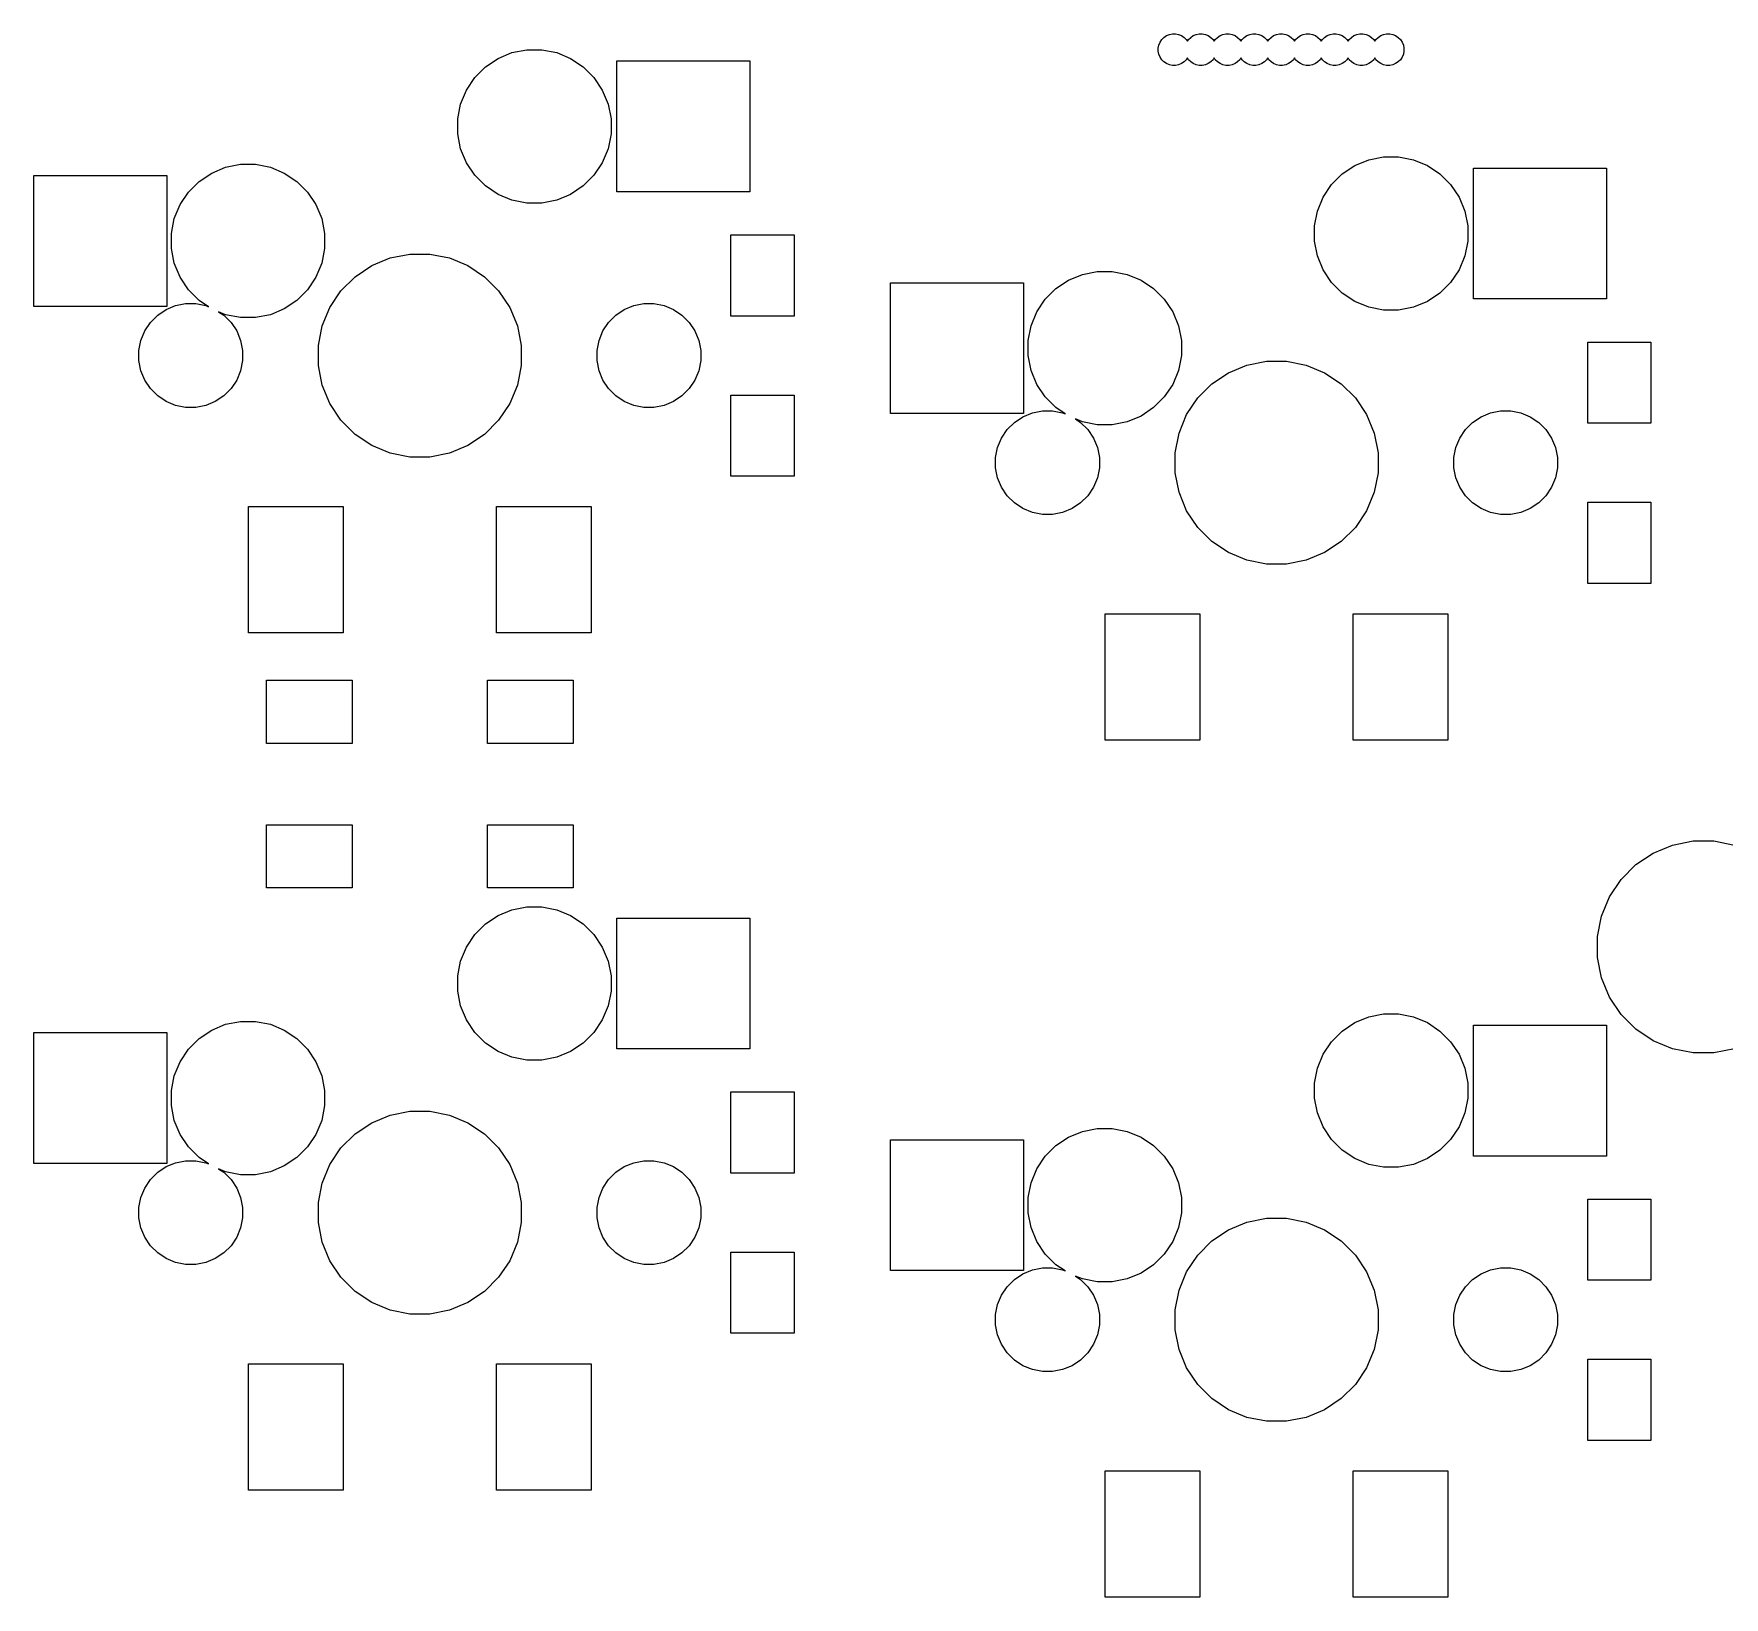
# Model space of a CAD drawing. Extents: x 0.5 to 11.2, y -4 to -0.8.
# Drawn here: x 2.699 to 4.175, y -2.212 to -0.847 of the extents above; entities that cross this region are included whole.
import ezdxf

# ---------------------------------------------------------------- set-up
doc = ezdxf.new("R2010")
doc.units = 0
doc.header["$MEASUREMENT"] = 0
doc.layers.add('BLACK', color=7, linetype='CONTINUOUS')

msp = doc.modelspace()

# ---------------------------------------------------------------- linework, layer by layer
at = {"layer": 'BLACK', "linetype": 'CONTINUOUS'}
for p, q in [((3.68094, -0.857122), (3.68198, -0.854615)), ((3.68198, -0.854615), (3.68349, -0.852358)), ((3.68349, -0.852358), (3.68541, -0.850438)), ((3.68541, -0.850438), (3.68767, -0.84893)), ((3.68767, -0.84893), (3.69017, -0.847892)), ((3.69017, -0.847892), (3.69284, -0.847362)), ((3.69284, -0.847362), (3.69555, -0.847362)), ((3.69555, -0.847362), (3.69821, -0.847892)), ((3.69821, -0.847892), (3.70072, -0.84893)), ((3.70072, -0.84893), (3.70298, -0.850438)), ((3.70298, -0.850438), (3.7049, -0.852358)), ((3.7049, -0.852358), (3.70588, -0.853832)), ((3.70588, -0.853832), (3.70687, -0.852358)), ((3.70687, -0.852358), (3.70878, -0.850438)), ((3.70878, -0.850438), (3.71104, -0.84893)), ((3.71104, -0.84893), (3.71355, -0.847892)), ((3.71355, -0.847892), (3.71621, -0.847362)), ((3.71621, -0.847362), (3.71893, -0.847362)), ((3.71893, -0.847362), (3.72159, -0.847892)), ((3.72159, -0.847892), (3.7241, -0.84893)), ((3.7241, -0.84893), (3.72635, -0.850438)), ((3.72635, -0.850438), (3.72827, -0.852358)), ((3.72827, -0.852358), (3.72926, -0.853832)), ((3.72926, -0.853832), (3.73024, -0.852358)), ((3.73024, -0.852358), (3.73216, -0.850438)), ((3.73216, -0.850438), (3.73442, -0.84893)), ((3.73442, -0.84893), (3.73693, -0.847892)), ((3.73693, -0.847892), (3.73959, -0.847362)), ((3.73959, -0.847362), (3.7423, -0.847362)), ((3.7423, -0.847362), (3.74496, -0.847892)), ((3.74496, -0.847892), (3.74747, -0.84893)), ((3.74747, -0.84893), (3.74973, -0.850438)), ((3.74973, -0.850438), (3.75165, -0.852358)), ((3.75165, -0.852358), (3.75263, -0.853832)), ((3.75263, -0.853832), (3.75362, -0.852358)), ((3.75362, -0.852358), (3.75554, -0.850438)), ((3.75554, -0.850438), (3.75779, -0.84893)), ((3.75779, -0.84893), (3.7603, -0.847892)), ((3.7603, -0.847892), (3.76296, -0.847362)), ((3.76296, -0.847362), (3.76568, -0.847362)), ((3.76568, -0.847362), (3.76834, -0.847892)), ((3.76834, -0.847892), (3.77085, -0.84893)), ((3.77085, -0.84893), (3.7731, -0.850438)), ((3.7731, -0.850438), (3.77502, -0.852358)), ((3.77502, -0.852358), (3.77601, -0.853832)), ((3.77601, -0.853832), (3.77699, -0.852358)), ((3.77699, -0.852358), (3.77891, -0.850438)), ((3.77891, -0.850438), (3.78117, -0.84893)), ((3.78117, -0.84893), (3.78368, -0.847892)), ((3.78368, -0.847892), (3.78634, -0.847362)), ((3.78634, -0.847362), (3.78905, -0.847362)), ((3.78905, -0.847362), (3.79172, -0.847892)), ((3.79172, -0.847892), (3.79422, -0.84893)), ((3.79422, -0.84893), (3.79648, -0.850438)), ((3.79648, -0.850438), (3.7984, -0.852358)), ((3.7984, -0.852358), (3.79938, -0.853832)), ((3.79938, -0.853832), (3.80037, -0.852358)), ((3.80037, -0.852358), (3.80229, -0.850438)), ((3.80229, -0.850438), (3.80455, -0.84893)), ((3.80455, -0.84893), (3.80705, -0.847892)), ((3.80705, -0.847892), (3.80972, -0.847362)), ((3.80972, -0.847362), (3.81243, -0.847362)), ((3.81243, -0.847362), (3.81509, -0.847892)), ((3.81509, -0.847892), (3.8176, -0.84893)), ((3.8176, -0.84893), (3.81986, -0.850438)), ((3.81986, -0.850438), (3.82178, -0.852358)), ((3.82178, -0.852358), (3.82276, -0.853832)), ((3.82276, -0.853832), (3.82375, -0.852358)), ((3.82375, -0.852358), (3.82566, -0.850438)), ((3.82566, -0.850438), (3.82792, -0.84893)), ((3.82792, -0.84893), (3.83043, -0.847892)), ((3.83043, -0.847892), (3.83309, -0.847362)), ((3.83309, -0.847362), (3.83581, -0.847362)), ((3.83581, -0.847362), (3.83847, -0.847892)), ((3.83847, -0.847892), (3.84098, -0.84893)), ((3.84098, -0.84893), (3.84323, -0.850438)), ((3.84323, -0.850438), (3.84515, -0.852358)), ((3.84515, -0.852358), (3.84614, -0.853832)), ((3.84614, -0.853832), (3.84712, -0.852358)), ((3.84712, -0.852358), (3.84904, -0.850438)), ((3.84904, -0.850438), (3.8513, -0.84893)), ((3.8513, -0.84893), (3.85381, -0.847892)), ((3.85381, -0.847892), (3.85647, -0.847362)), ((3.85647, -0.847362), (3.85918, -0.847362)), ((3.85918, -0.847362), (3.86184, -0.847892)), ((3.86184, -0.847892), (3.86435, -0.84893)), ((3.86435, -0.84893), (3.86661, -0.850438)), ((3.86661, -0.850438), (3.86853, -0.852358)), ((3.86853, -0.852358), (3.86951, -0.853832)), ((3.86951, -0.853832), (3.8705, -0.852358)), ((3.8705, -0.852358), (3.87242, -0.850438)), ((3.87242, -0.850438), (3.87467, -0.84893)), ((3.87467, -0.84893), (3.87718, -0.847892)), ((3.87718, -0.847892), (3.87984, -0.847362)), ((3.87984, -0.847362), (3.88256, -0.847362)), ((3.88256, -0.847362), (3.88522, -0.847892)), ((3.88522, -0.847892), (3.88773, -0.84893)), ((3.88773, -0.84893), (3.88998, -0.850438)), ((3.88998, -0.850438), (3.8919, -0.852358)), ((3.8919, -0.852358), (3.89341, -0.854615)), ((3.89341, -0.854615), (3.89445, -0.857122)), ((3.09306, -0.876162), (3.10403, -0.868838)), ((3.10403, -0.868838), (3.11621, -0.863793)), ((3.11621, -0.863793), (3.12914, -0.86122)), ((3.12914, -0.86122), (3.14232, -0.86122)), ((3.14232, -0.86122), (3.15525, -0.863793)), ((3.15525, -0.863793), (3.16743, -0.868838)), ((3.16743, -0.868838), (3.17839, -0.876162)), ((3.68041, -0.859785), (3.68094, -0.857122)), ((3.68041, -0.862499), (3.68041, -0.859785)), ((3.68094, -0.865161), (3.68041, -0.862499)), ((3.68198, -0.867669), (3.68094, -0.865161)), ((3.68349, -0.869926), (3.68198, -0.867669)), ((3.68541, -0.871845), (3.68349, -0.869926)), ((3.7049, -0.869926), (3.70298, -0.871845)), ((3.70588, -0.868452), (3.7049, -0.869926)), ((3.70687, -0.869926), (3.70588, -0.868452)), ((3.70878, -0.871845), (3.70687, -0.869926)), ((3.72827, -0.869926), (3.72635, -0.871845)), ((3.72926, -0.868452), (3.72827, -0.869926)), ((3.73024, -0.869926), (3.72926, -0.868452)), ((3.73216, -0.871845), (3.73024, -0.869926)), ((3.75165, -0.869926), (3.74973, -0.871845)), ((3.75263, -0.868452), (3.75165, -0.869926)), ((3.75362, -0.869926), (3.75263, -0.868452)), ((3.75554, -0.871845), (3.75362, -0.869926)), ((3.77502, -0.869926), (3.7731, -0.871845)), ((3.77601, -0.868452), (3.77502, -0.869926)), ((3.77699, -0.869926), (3.77601, -0.868452)), ((3.77891, -0.871845), (3.77699, -0.869926)), ((3.7984, -0.869926), (3.79648, -0.871845)), ((3.79938, -0.868452), (3.7984, -0.869926)), ((3.80037, -0.869926), (3.79938, -0.868452)), ((3.80229, -0.871845), (3.80037, -0.869926)), ((3.82178, -0.869926), (3.81986, -0.871845)), ((3.82276, -0.868452), (3.82178, -0.869926)), ((3.82375, -0.869926), (3.82276, -0.868452)), ((3.82566, -0.871845), (3.82375, -0.869926)), ((3.84515, -0.869926), (3.84323, -0.871845)), ((3.84614, -0.868452), (3.84515, -0.869926)), ((3.84712, -0.869926), (3.84614, -0.868452)), ((3.84904, -0.871845), (3.84712, -0.869926)), ((3.86853, -0.869926), (3.86661, -0.871845)), ((3.86951, -0.868452), (3.86853, -0.869926)), ((3.8705, -0.869926), (3.86951, -0.868452)), ((3.87242, -0.871845), (3.8705, -0.869926)), ((3.8919, -0.869926), (3.88998, -0.871845)), ((3.89341, -0.867669), (3.8919, -0.869926)), ((3.89445, -0.865161), (3.89341, -0.867669)), ((3.89445, -0.857122), (3.89498, -0.859785)), ((3.89498, -0.862499), (3.89445, -0.865161)), ((3.89498, -0.859785), (3.89498, -0.862499)), ((3.07642, -0.896447), (3.08374, -0.885485)), ((3.08374, -0.885485), (3.09306, -0.876162)), ((3.17839, -0.876162), (3.18772, -0.885485)), ((3.18772, -0.885485), (3.19504, -0.896447)), ((3.20766, -0.985236), (3.20766, -0.871063)), ((3.20766, -0.871063), (3.3238, -0.871063)), ((3.3238, -0.871063), (3.3238, -0.985236)), ((3.68767, -0.873353), (3.68541, -0.871845)), ((3.69017, -0.874392), (3.68767, -0.873353)), ((3.69284, -0.874921), (3.69017, -0.874392)), ((3.69555, -0.874921), (3.69284, -0.874921)), ((3.69821, -0.874392), (3.69555, -0.874921)), ((3.70072, -0.873353), (3.69821, -0.874392)), ((3.70298, -0.871845), (3.70072, -0.873353)), ((3.71104, -0.873353), (3.70878, -0.871845)), ((3.71355, -0.874392), (3.71104, -0.873353)), ((3.71621, -0.874921), (3.71355, -0.874392)), ((3.71893, -0.874921), (3.71621, -0.874921)), ((3.72159, -0.874392), (3.71893, -0.874921)), ((3.7241, -0.873353), (3.72159, -0.874392)), ((3.72635, -0.871845), (3.7241, -0.873353)), ((3.73442, -0.873353), (3.73216, -0.871845)), ((3.73693, -0.874392), (3.73442, -0.873353)), ((3.73959, -0.874921), (3.73693, -0.874392)), ((3.7423, -0.874921), (3.73959, -0.874921)), ((3.74496, -0.874392), (3.7423, -0.874921)), ((3.74747, -0.873353), (3.74496, -0.874392)), ((3.74973, -0.871845), (3.74747, -0.873353)), ((3.75779, -0.873353), (3.75554, -0.871845)), ((3.7603, -0.874392), (3.75779, -0.873353)), ((3.76296, -0.874921), (3.7603, -0.874392)), ((3.76568, -0.874921), (3.76296, -0.874921)), ((3.76834, -0.874392), (3.76568, -0.874921)), ((3.77085, -0.873353), (3.76834, -0.874392)), ((3.7731, -0.871845), (3.77085, -0.873353)), ((3.78117, -0.873353), (3.77891, -0.871845)), ((3.78368, -0.874392), (3.78117, -0.873353)), ((3.78634, -0.874921), (3.78368, -0.874392)), ((3.78905, -0.874921), (3.78634, -0.874921)), ((3.79172, -0.874392), (3.78905, -0.874921)), ((3.79422, -0.873353), (3.79172, -0.874392)), ((3.79648, -0.871845), (3.79422, -0.873353)), ((3.80455, -0.873353), (3.80229, -0.871845)), ((3.80705, -0.874392), (3.80455, -0.873353)), ((3.80972, -0.874921), (3.80705, -0.874392)), ((3.81243, -0.874921), (3.80972, -0.874921)), ((3.81509, -0.874392), (3.81243, -0.874921)), ((3.8176, -0.873353), (3.81509, -0.874392)), ((3.81986, -0.871845), (3.8176, -0.873353)), ((3.82792, -0.873353), (3.82566, -0.871845)), ((3.83043, -0.874392), (3.82792, -0.873353)), ((3.83309, -0.874921), (3.83043, -0.874392)), ((3.83581, -0.874921), (3.83309, -0.874921)), ((3.83847, -0.874392), (3.83581, -0.874921)), ((3.84098, -0.873353), (3.83847, -0.874392)), ((3.84323, -0.871845), (3.84098, -0.873353)), ((3.8513, -0.873353), (3.84904, -0.871845)), ((3.85381, -0.874392), (3.8513, -0.873353)), ((3.85647, -0.874921), (3.85381, -0.874392)), ((3.85918, -0.874921), (3.85647, -0.874921)), ((3.86184, -0.874392), (3.85918, -0.874921)), ((3.86435, -0.873353), (3.86184, -0.874392)), ((3.86661, -0.871845), (3.86435, -0.873353)), ((3.87467, -0.873353), (3.87242, -0.871845)), ((3.87718, -0.874392), (3.87467, -0.873353)), ((3.87984, -0.874921), (3.87718, -0.874392)), ((3.88256, -0.874921), (3.87984, -0.874921)), ((3.88522, -0.874392), (3.88256, -0.874921)), ((3.88773, -0.873353), (3.88522, -0.874392)), ((3.88998, -0.871845), (3.88773, -0.873353)), ((3.07137, -0.908627), (3.07642, -0.896447)), ((3.19504, -0.896447), (3.20009, -0.908627)), ((3.0688, -0.921558), (3.07137, -0.908627)), ((3.20009, -0.908627), (3.20266, -0.921558)), ((3.0688, -0.934742), (3.0688, -0.921558)), ((3.20266, -0.921558), (3.20266, -0.934742)), ((3.07137, -0.947672), (3.0688, -0.934742)), ((3.20266, -0.934742), (3.20009, -0.947672)), ((3.07642, -0.959852), (3.07137, -0.947672)), ((3.20009, -0.947672), (3.19504, -0.959852)), ((3.85206, -0.962342), (3.86424, -0.957296)), ((3.86424, -0.957296), (3.87717, -0.954724)), ((3.87717, -0.954724), (3.89035, -0.954724)), ((3.89035, -0.954724), (3.90328, -0.957296)), ((3.90328, -0.957296), (3.91546, -0.962342)), ((2.69872, -1.08524), (2.69872, -0.971063)), ((2.69872, -0.971063), (2.81486, -0.971063)), ((2.81486, -0.971063), (2.81486, -1.08524)), ((2.84306, -0.976162), (2.85403, -0.968838)), ((2.85403, -0.968838), (2.86621, -0.963793)), ((2.86621, -0.963793), (2.87914, -0.96122)), ((2.87914, -0.96122), (2.89232, -0.96122)), ((2.89232, -0.96122), (2.90525, -0.963793)), ((2.90525, -0.963793), (2.91743, -0.968838)), ((2.91743, -0.968838), (2.92839, -0.976162)), ((3.08374, -0.970814), (3.07642, -0.959852)), ((3.09306, -0.980137), (3.08374, -0.970814)), ((3.18772, -0.970814), (3.17839, -0.980137)), ((3.19504, -0.959852), (3.18772, -0.970814)), ((3.83177, -0.978989), (3.84109, -0.969666)), ((3.84109, -0.969666), (3.85206, -0.962342)), ((3.91546, -0.962342), (3.92642, -0.969666)), ((3.92642, -0.969666), (3.93575, -0.978989)), ((3.95569, -1.07874), (3.95569, -0.964567)), ((3.95569, -0.964567), (4.07183, -0.964567)), ((4.07183, -0.964567), (4.07183, -1.07874)), ((2.82642, -0.996447), (2.83374, -0.985485)), ((2.83374, -0.985485), (2.84306, -0.976162)), ((2.92839, -0.976162), (2.93772, -0.985485)), ((2.93772, -0.985485), (2.94504, -0.996447)), ((3.10403, -0.987461), (3.09306, -0.980137)), ((3.11621, -0.992507), (3.10403, -0.987461)), ((3.16743, -0.987461), (3.15525, -0.992507)), ((3.17839, -0.980137), (3.16743, -0.987461)), ((3.3238, -0.985236), (3.20766, -0.985236)), ((3.82445, -0.989951), (3.83177, -0.978989)), ((3.93575, -0.978989), (3.94307, -0.989951)), ((2.82137, -1.00863), (2.82642, -0.996447)), ((2.94504, -0.996447), (2.95009, -1.00863)), ((3.12914, -0.995079), (3.11621, -0.992507)), ((3.14232, -0.995079), (3.12914, -0.995079)), ((3.15525, -0.992507), (3.14232, -0.995079)), ((3.81683, -1.01506), (3.8194, -1.00213)), ((3.8194, -1.00213), (3.82445, -0.989951)), ((3.94307, -0.989951), (3.94812, -1.00213)), ((3.94812, -1.00213), (3.95069, -1.01506)), ((2.8188, -1.02156), (2.82137, -1.00863)), ((2.95009, -1.00863), (2.95266, -1.02156)), ((3.81683, -1.02825), (3.81683, -1.01506)), ((3.95069, -1.01506), (3.95069, -1.02825)), ((2.8188, -1.03474), (2.8188, -1.02156)), ((2.95266, -1.02156), (2.95266, -1.03474)), ((3.30738, -1.0937), (3.30738, -1.02283)), ((3.30738, -1.02283), (3.3625, -1.02283)), ((3.3625, -1.02283), (3.3625, -1.0937)), ((3.8194, -1.04118), (3.81683, -1.02825)), ((3.95069, -1.02825), (3.94812, -1.04118)), ((2.82137, -1.04767), (2.8188, -1.03474)), ((2.82642, -1.05985), (2.82137, -1.04767)), ((2.95009, -1.04767), (2.94504, -1.05985)), ((2.95266, -1.03474), (2.95009, -1.04767)), ((2.99377, -1.04965), (3.00989, -1.04297)), ((3.00989, -1.04297), (3.027, -1.03957)), ((3.027, -1.03957), (3.04445, -1.03957)), ((3.04445, -1.03957), (3.06157, -1.04297)), ((3.06157, -1.04297), (3.07769, -1.04965)), ((3.82445, -1.05336), (3.8194, -1.04118)), ((3.94812, -1.04118), (3.94307, -1.05336)), ((2.83374, -1.07081), (2.82642, -1.05985)), ((2.94504, -1.05985), (2.93772, -1.07081)), ((2.96692, -1.07168), (2.97926, -1.05934)), ((2.97926, -1.05934), (2.99377, -1.04965)), ((3.07769, -1.04965), (3.0922, -1.05934)), ((3.0922, -1.05934), (3.10453, -1.07168)), ((3.59109, -1.06967), (3.60206, -1.06234)), ((3.60206, -1.06234), (3.61424, -1.0573)), ((3.61424, -1.0573), (3.62717, -1.05472)), ((3.62717, -1.05472), (3.64035, -1.05472)), ((3.64035, -1.05472), (3.65328, -1.0573)), ((3.65328, -1.0573), (3.66546, -1.06234)), ((3.66546, -1.06234), (3.67642, -1.06967)), ((3.83177, -1.06432), (3.82445, -1.05336)), ((3.94307, -1.05336), (3.93575, -1.06432)), ((2.84306, -1.08014), (2.83374, -1.07081)), ((2.93772, -1.07081), (2.92839, -1.08014)), ((2.95723, -1.08619), (2.96692, -1.07168)), ((3.10453, -1.07168), (3.11423, -1.08619)), ((3.44675, -1.17874), (3.44675, -1.06457)), ((3.44675, -1.06457), (3.56289, -1.06457)), ((3.56289, -1.06457), (3.56289, -1.17874)), ((3.58177, -1.07899), (3.59109, -1.06967)), ((3.67642, -1.06967), (3.68575, -1.07899)), ((3.84109, -1.07364), (3.83177, -1.06432)), ((3.85206, -1.08097), (3.84109, -1.07364)), ((3.92642, -1.07364), (3.91546, -1.08097)), ((3.93575, -1.06432), (3.92642, -1.07364)), ((2.81486, -1.08524), (2.69872, -1.08524)), ((2.80687, -1.09298), (2.81428, -1.08803)), ((2.81428, -1.08803), (2.82252, -1.08461)), ((2.82252, -1.08461), (2.83127, -1.08287)), ((2.83127, -1.08287), (2.84019, -1.08287)), ((2.84019, -1.08287), (2.84893, -1.08461)), ((2.85112, -1.08552), (2.84306, -1.08014)), ((2.84893, -1.08461), (2.85112, -1.08552)), ((2.86621, -1.09251), (2.86008, -1.08997)), ((2.86008, -1.08997), (2.86459, -1.09298)), ((2.91743, -1.08746), (2.90525, -1.09251)), ((2.92839, -1.08014), (2.91743, -1.08746)), ((2.95055, -1.10231), (2.95723, -1.08619)), ((3.11423, -1.08619), (3.12091, -1.10231)), ((3.20687, -1.09298), (3.21428, -1.08803)), ((3.21428, -1.08803), (3.22252, -1.08461)), ((3.22252, -1.08461), (3.23127, -1.08287)), ((3.23127, -1.08287), (3.24019, -1.08287)), ((3.24019, -1.08287), (3.24893, -1.08461)), ((3.24893, -1.08461), (3.25717, -1.08803)), ((3.25717, -1.08803), (3.26459, -1.09298)), ((3.5694, -1.10213), (3.57445, -1.08995)), ((3.57445, -1.08995), (3.58177, -1.07899)), ((3.68575, -1.07899), (3.69307, -1.08995)), ((3.69307, -1.08995), (3.69812, -1.10213)), ((3.86424, -1.08601), (3.85206, -1.08097)), ((3.87717, -1.08858), (3.86424, -1.08601)), ((3.89035, -1.08858), (3.87717, -1.08858)), ((3.90328, -1.08601), (3.89035, -1.08858)), ((3.91546, -1.08097), (3.90328, -1.08601)), ((4.07183, -1.07874), (3.95569, -1.07874)), ((2.79219, -1.11494), (2.79561, -1.1067)), ((2.79561, -1.1067), (2.80056, -1.09929)), ((2.80056, -1.09929), (2.80687, -1.09298)), ((2.86459, -1.09298), (2.8709, -1.09929)), ((2.87914, -1.09508), (2.86621, -1.09251)), ((2.8709, -1.09929), (2.87585, -1.1067)), ((2.87585, -1.1067), (2.87926, -1.11494)), ((2.89232, -1.09508), (2.87914, -1.09508)), ((2.90525, -1.09251), (2.89232, -1.09508)), ((2.94715, -1.11942), (2.95055, -1.10231)), ((3.12091, -1.10231), (3.12431, -1.11942)), ((3.19219, -1.11494), (3.19561, -1.1067)), ((3.19561, -1.1067), (3.20056, -1.09929)), ((3.20056, -1.09929), (3.20687, -1.09298)), ((3.26459, -1.09298), (3.2709, -1.09929)), ((3.2709, -1.09929), (3.27585, -1.1067)), ((3.27585, -1.1067), (3.27926, -1.11494)), ((3.3625, -1.0937), (3.30738, -1.0937)), ((3.56683, -1.11506), (3.5694, -1.10213)), ((3.69812, -1.10213), (3.70069, -1.11506)), ((2.79045, -1.12369), (2.79219, -1.11494)), ((2.87926, -1.11494), (2.881, -1.12369)), ((2.94715, -1.13687), (2.94715, -1.11942)), ((3.12431, -1.11942), (3.12431, -1.13687)), ((3.19045, -1.12369), (3.19219, -1.11494)), ((3.27926, -1.11494), (3.281, -1.12369)), ((3.56683, -1.12825), (3.56683, -1.11506)), ((3.70069, -1.11506), (3.70069, -1.12825)), ((4.05541, -1.1872), (4.05541, -1.11634)), ((4.05541, -1.11634), (4.11053, -1.11634)), ((4.11053, -1.11634), (4.11053, -1.1872)), ((2.79045, -1.13261), (2.79045, -1.12369)), ((2.79219, -1.14136), (2.79045, -1.13261)), ((2.881, -1.13261), (2.87926, -1.14136)), ((2.881, -1.12369), (2.881, -1.13261)), ((3.19045, -1.13261), (3.19045, -1.12369)), ((3.19219, -1.14136), (3.19045, -1.13261)), ((3.281, -1.13261), (3.27926, -1.14136)), ((3.281, -1.12369), (3.281, -1.13261)), ((3.5694, -1.14118), (3.56683, -1.12825)), ((3.70069, -1.12825), (3.69812, -1.14118)), ((3.75792, -1.13648), (3.77504, -1.13307)), ((3.77504, -1.13307), (3.79248, -1.13307)), ((3.79248, -1.13307), (3.8096, -1.13648)), ((2.79561, -1.1496), (2.79219, -1.14136)), ((2.80056, -1.15701), (2.79561, -1.1496)), ((2.87585, -1.1496), (2.8709, -1.15701)), ((2.87926, -1.14136), (2.87585, -1.1496)), ((2.95055, -1.15399), (2.94715, -1.13687)), ((3.12431, -1.13687), (3.12091, -1.15399)), ((3.19561, -1.1496), (3.19219, -1.14136)), ((3.20056, -1.15701), (3.19561, -1.1496)), ((3.27585, -1.1496), (3.2709, -1.15701)), ((3.27926, -1.14136), (3.27585, -1.1496)), ((3.57445, -1.15336), (3.5694, -1.14118)), ((3.69812, -1.14118), (3.69307, -1.15336)), ((3.72729, -1.15285), (3.7418, -1.14315)), ((3.7418, -1.14315), (3.75792, -1.13648)), ((3.8096, -1.13648), (3.82572, -1.14315)), ((3.82572, -1.14315), (3.84023, -1.15285)), ((2.80687, -1.16332), (2.80056, -1.15701)), ((2.81428, -1.16827), (2.80687, -1.16332)), ((2.86459, -1.16332), (2.85717, -1.16827)), ((2.8709, -1.15701), (2.86459, -1.16332)), ((2.95723, -1.17011), (2.95055, -1.15399)), ((3.12091, -1.15399), (3.11423, -1.17011)), ((3.20687, -1.16332), (3.20056, -1.15701)), ((3.21428, -1.16827), (3.20687, -1.16332)), ((3.26459, -1.16332), (3.25717, -1.16827)), ((3.2709, -1.15701), (3.26459, -1.16332)), ((3.30738, -1.23346), (3.30738, -1.1626)), ((3.30738, -1.1626), (3.3625, -1.1626)), ((3.3625, -1.1626), (3.3625, -1.23346)), ((3.58177, -1.16432), (3.57445, -1.15336)), ((3.59109, -1.17364), (3.58177, -1.16432)), ((3.68575, -1.16432), (3.67642, -1.17364)), ((3.69307, -1.15336), (3.68575, -1.16432)), ((3.70526, -1.17969), (3.71495, -1.16519)), ((3.71495, -1.16519), (3.72729, -1.15285)), ((3.84023, -1.15285), (3.85257, -1.16519)), ((3.85257, -1.16519), (3.86226, -1.17969)), ((2.82252, -1.17169), (2.81428, -1.16827)), ((2.83127, -1.17343), (2.82252, -1.17169)), ((2.84019, -1.17343), (2.83127, -1.17343)), ((2.84893, -1.17169), (2.84019, -1.17343)), ((2.85717, -1.16827), (2.84893, -1.17169)), ((2.96692, -1.18462), (2.95723, -1.17011)), ((3.11423, -1.17011), (3.10453, -1.18462)), ((3.22252, -1.17169), (3.21428, -1.16827)), ((3.23127, -1.17343), (3.22252, -1.17169)), ((3.24019, -1.17343), (3.23127, -1.17343)), ((3.24893, -1.17169), (3.24019, -1.17343)), ((3.25717, -1.16827), (3.24893, -1.17169)), ((3.56289, -1.17874), (3.44675, -1.17874)), ((3.56231, -1.18153), (3.57055, -1.17812)), ((3.57055, -1.17812), (3.5793, -1.17638)), ((3.5793, -1.17638), (3.58822, -1.17638)), ((3.58822, -1.17638), (3.59697, -1.17812)), ((3.59915, -1.17902), (3.59109, -1.17364)), ((3.59697, -1.17812), (3.59915, -1.17902)), ((3.67642, -1.17364), (3.66546, -1.18097)), ((3.69858, -1.19581), (3.70526, -1.17969)), ((3.86226, -1.17969), (3.86894, -1.19581)), ((3.96231, -1.18153), (3.97055, -1.17812)), ((3.97055, -1.17812), (3.9793, -1.17638)), ((3.9793, -1.17638), (3.98822, -1.17638)), ((3.98822, -1.17638), (3.99697, -1.17812)), ((3.99697, -1.17812), (4.00521, -1.18153)), ((2.97926, -1.19696), (2.96692, -1.18462)), ((3.10453, -1.18462), (3.0922, -1.19696)), ((3.54364, -1.20021), (3.54859, -1.19279)), ((3.54859, -1.19279), (3.5549, -1.18649)), ((3.5549, -1.18649), (3.56231, -1.18153)), ((3.61424, -1.18601), (3.60812, -1.18347)), ((3.60812, -1.18347), (3.61262, -1.18649)), ((3.61262, -1.18649), (3.61893, -1.19279)), ((3.62717, -1.18858), (3.61424, -1.18601)), ((3.61893, -1.19279), (3.62388, -1.20021)), ((3.64035, -1.18858), (3.62717, -1.18858)), ((3.65328, -1.18601), (3.64035, -1.18858)), ((3.66546, -1.18097), (3.65328, -1.18601)), ((3.94364, -1.20021), (3.94859, -1.19279)), ((3.94859, -1.19279), (3.9549, -1.18649)), ((3.9549, -1.18649), (3.96231, -1.18153)), ((4.00521, -1.18153), (4.01262, -1.18649)), ((4.01262, -1.18649), (4.01893, -1.19279)), ((4.01893, -1.19279), (4.02388, -1.20021)), ((4.11053, -1.1872), (4.05541, -1.1872)), ((2.99377, -1.20665), (2.97926, -1.19696)), ((3.00989, -1.21333), (2.99377, -1.20665)), ((3.07769, -1.20665), (3.06157, -1.21333)), ((3.0922, -1.19696), (3.07769, -1.20665)), ((3.53848, -1.21719), (3.54022, -1.20845)), ((3.54022, -1.20845), (3.54364, -1.20021)), ((3.62388, -1.20021), (3.6273, -1.20845)), ((3.6273, -1.20845), (3.62904, -1.21719)), ((3.69518, -1.21293), (3.69858, -1.19581)), ((3.86894, -1.19581), (3.87234, -1.21293)), ((3.93848, -1.21719), (3.94022, -1.20845)), ((3.94022, -1.20845), (3.94364, -1.20021)), ((4.02388, -1.20021), (4.0273, -1.20845)), ((4.0273, -1.20845), (4.02904, -1.21719)), ((3.027, -1.21673), (3.00989, -1.21333)), ((3.04445, -1.21673), (3.027, -1.21673)), ((3.06157, -1.21333), (3.04445, -1.21673)), ((3.53848, -1.22611), (3.53848, -1.21719)), ((3.62904, -1.21719), (3.62904, -1.22611)), ((3.69518, -1.23038), (3.69518, -1.21293)), ((3.87234, -1.21293), (3.87234, -1.23038)), ((3.93848, -1.22611), (3.93848, -1.21719)), ((4.02904, -1.21719), (4.02904, -1.22611)), ((3.3625, -1.23346), (3.30738, -1.23346)), ((3.54022, -1.23486), (3.53848, -1.22611)), ((3.54364, -1.2431), (3.54022, -1.23486)), ((3.6273, -1.23486), (3.62388, -1.2431)), ((3.62904, -1.22611), (3.6273, -1.23486)), ((3.69858, -1.24749), (3.69518, -1.23038)), ((3.87234, -1.23038), (3.86894, -1.24749)), ((3.94022, -1.23486), (3.93848, -1.22611)), ((3.94364, -1.2431), (3.94022, -1.23486)), ((4.0273, -1.23486), (4.02388, -1.2431)), ((4.02904, -1.22611), (4.0273, -1.23486)), ((3.54859, -1.25052), (3.54364, -1.2431)), ((3.5549, -1.25682), (3.54859, -1.25052)), ((3.61893, -1.25052), (3.61262, -1.25682)), ((3.62388, -1.2431), (3.61893, -1.25052)), ((3.70526, -1.26361), (3.69858, -1.24749)), ((3.86894, -1.24749), (3.86226, -1.26361)), ((3.94859, -1.25052), (3.94364, -1.2431)), ((3.9549, -1.25682), (3.94859, -1.25052)), ((4.01893, -1.25052), (4.01262, -1.25682)), ((4.02388, -1.2431), (4.01893, -1.25052)), ((2.88612, -1.37028), (2.88612, -1.26004)), ((2.88612, -1.26004), (2.9688, -1.26004)), ((2.9688, -1.26004), (2.9688, -1.37028)), ((3.10266, -1.37028), (3.10266, -1.26004)), ((3.10266, -1.26004), (3.18533, -1.26004)), ((3.18533, -1.26004), (3.18533, -1.37028)), ((3.56231, -1.26178), (3.5549, -1.25682)), ((3.57055, -1.26519), (3.56231, -1.26178)), ((3.5793, -1.26693), (3.57055, -1.26519)), ((3.58822, -1.26693), (3.5793, -1.26693)), ((3.59697, -1.26519), (3.58822, -1.26693)), ((3.60521, -1.26178), (3.59697, -1.26519)), ((3.61262, -1.25682), (3.60521, -1.26178)), ((3.71495, -1.27812), (3.70526, -1.26361)), ((3.86226, -1.26361), (3.85257, -1.27812)), ((3.96231, -1.26178), (3.9549, -1.25682)), ((3.97055, -1.26519), (3.96231, -1.26178)), ((3.9793, -1.26693), (3.97055, -1.26519)), ((3.98822, -1.26693), (3.9793, -1.26693)), ((3.99697, -1.26519), (3.98822, -1.26693)), ((4.00521, -1.26178), (3.99697, -1.26519)), ((4.01262, -1.25682), (4.00521, -1.26178)), ((4.05541, -1.32697), (4.05541, -1.2561)), ((4.05541, -1.2561), (4.11053, -1.2561)), ((4.11053, -1.2561), (4.11053, -1.32697)), ((3.72729, -1.29046), (3.71495, -1.27812)), ((3.85257, -1.27812), (3.84023, -1.29046)), ((3.7418, -1.30015), (3.72729, -1.29046)), ((3.84023, -1.29046), (3.82572, -1.30015)), ((3.75792, -1.30683), (3.7418, -1.30015)), ((3.77504, -1.31024), (3.75792, -1.30683)), ((3.79248, -1.31024), (3.77504, -1.31024)), ((3.8096, -1.30683), (3.79248, -1.31024)), ((3.82572, -1.30015), (3.8096, -1.30683)), ((4.11053, -1.32697), (4.05541, -1.32697)), ((3.63415, -1.46378), (3.63415, -1.35354)), ((3.63415, -1.35354), (3.71683, -1.35354)), ((3.71683, -1.35354), (3.71683, -1.46378)), ((3.85069, -1.46378), (3.85069, -1.35354)), ((3.85069, -1.35354), (3.93337, -1.35354)), ((3.93337, -1.35354), (3.93337, -1.46378)), ((2.9688, -1.37028), (2.88612, -1.37028)), ((3.18533, -1.37028), (3.10266, -1.37028)), ((2.90187, -1.46673), (2.90187, -1.41161)), ((2.90187, -1.41161), (2.97667, -1.41161)), ((2.97667, -1.41161), (2.97667, -1.46673)), ((3.09478, -1.46673), (3.09478, -1.41161)), ((3.09478, -1.41161), (3.16959, -1.41161)), ((3.16959, -1.41161), (3.16959, -1.46673)), ((2.97667, -1.46673), (2.90187, -1.46673)), ((3.16959, -1.46673), (3.09478, -1.46673)), ((3.71683, -1.46378), (3.63415, -1.46378)), ((3.93337, -1.46378), (3.85069, -1.46378)), ((2.90187, -1.59272), (2.90187, -1.5376)), ((2.90187, -1.5376), (2.97667, -1.5376)), ((2.97667, -1.5376), (2.97667, -1.59272)), ((3.09478, -1.59272), (3.09478, -1.5376)), ((3.09478, -1.5376), (3.16959, -1.5376)), ((3.16959, -1.5376), (3.16959, -1.59272)), ((4.09754, -1.57245), (4.11269, -1.56232)), ((4.11269, -1.56232), (4.12953, -1.55535)), ((4.12953, -1.55535), (4.1474, -1.55179)), ((4.1474, -1.55179), (4.16563, -1.55179)), ((4.16563, -1.55179), (4.1835, -1.55535)), ((4.08465, -1.58533), (4.09754, -1.57245)), ((2.97667, -1.59272), (2.90187, -1.59272)), ((3.16959, -1.59272), (3.09478, -1.59272)), ((4.07453, -1.60049), (4.08465, -1.58533)), ((4.06755, -1.61732), (4.07453, -1.60049)), ((3.09306, -1.62419), (3.10403, -1.61687)), ((3.10403, -1.61687), (3.11621, -1.61182)), ((3.11621, -1.61182), (3.12914, -1.60925)), ((3.12914, -1.60925), (3.14232, -1.60925)), ((3.14232, -1.60925), (3.15525, -1.61182)), ((3.15525, -1.61182), (3.16743, -1.61687)), ((3.16743, -1.61687), (3.17839, -1.62419)), ((3.20766, -1.73327), (3.20766, -1.61909)), ((3.20766, -1.61909), (3.3238, -1.61909)), ((3.3238, -1.61909), (3.3238, -1.73327)), ((4.064, -1.6352), (4.06755, -1.61732)), ((3.07642, -1.64448), (3.08374, -1.63352)), ((3.08374, -1.63352), (3.09306, -1.62419)), ((3.17839, -1.62419), (3.18772, -1.63352)), ((3.18772, -1.63352), (3.19504, -1.64448)), ((4.064, -1.65342), (4.064, -1.6352)), ((3.07137, -1.65666), (3.07642, -1.64448)), ((3.19504, -1.64448), (3.20009, -1.65666)), ((3.0688, -1.66959), (3.07137, -1.65666)), ((3.20009, -1.65666), (3.20266, -1.66959)), ((4.06755, -1.6713), (4.064, -1.65342)), ((3.0688, -1.68277), (3.0688, -1.66959)), ((3.20266, -1.66959), (3.20266, -1.68277)), ((4.07453, -1.68814), (4.06755, -1.6713)), ((3.07137, -1.6957), (3.0688, -1.68277)), ((3.07642, -1.70788), (3.07137, -1.6957)), ((3.20009, -1.6957), (3.19504, -1.70788)), ((3.20266, -1.68277), (3.20009, -1.6957)), ((4.08465, -1.70329), (4.07453, -1.68814)), ((2.85403, -1.71687), (2.86621, -1.71182)), ((2.86621, -1.71182), (2.87914, -1.70925)), ((2.87914, -1.70925), (2.89232, -1.70925)), ((2.89232, -1.70925), (2.90525, -1.71182)), ((2.90525, -1.71182), (2.91743, -1.71687)), ((3.08374, -1.71885), (3.07642, -1.70788)), ((3.19504, -1.70788), (3.18772, -1.71885)), ((3.84109, -1.7177), (3.85206, -1.71037)), ((3.85206, -1.71037), (3.86424, -1.70533)), ((3.86424, -1.70533), (3.87717, -1.70276)), ((3.87717, -1.70276), (3.89035, -1.70276)), ((3.89035, -1.70276), (3.90328, -1.70533)), ((3.90328, -1.70533), (3.91546, -1.71037)), ((3.91546, -1.71037), (3.92642, -1.7177)), ((4.09754, -1.71618), (4.08465, -1.70329)), ((2.69872, -1.83327), (2.69872, -1.71909)), ((2.69872, -1.71909), (2.81486, -1.71909)), ((2.81486, -1.71909), (2.81486, -1.83327)), ((2.83374, -1.73352), (2.84306, -1.72419)), ((2.84306, -1.72419), (2.85403, -1.71687)), ((2.91743, -1.71687), (2.92839, -1.72419)), ((2.92839, -1.72419), (2.93772, -1.73352)), ((3.09306, -1.72817), (3.08374, -1.71885)), ((3.18772, -1.71885), (3.17839, -1.72817)), ((3.83177, -1.72702), (3.84109, -1.7177)), ((3.92642, -1.7177), (3.93575, -1.72702)), ((3.95569, -1.82677), (3.95569, -1.7126)), ((3.95569, -1.7126), (4.07183, -1.7126)), ((4.07183, -1.7126), (4.07183, -1.82677)), ((4.11269, -1.7263), (4.09754, -1.71618)), ((4.12953, -1.73328), (4.11269, -1.7263)), ((2.82642, -1.74448), (2.83374, -1.73352)), ((2.93772, -1.73352), (2.94504, -1.74448)), ((3.10403, -1.73549), (3.09306, -1.72817)), ((3.11621, -1.74054), (3.10403, -1.73549)), ((3.12914, -1.74311), (3.11621, -1.74054)), ((3.15525, -1.74054), (3.14232, -1.74311)), ((3.16743, -1.73549), (3.15525, -1.74054)), ((3.17839, -1.72817), (3.16743, -1.73549)), ((3.3238, -1.73327), (3.20766, -1.73327)), ((3.8194, -1.75016), (3.82445, -1.73798)), ((3.82445, -1.73798), (3.83177, -1.72702)), ((3.93575, -1.72702), (3.94307, -1.73798)), ((3.94307, -1.73798), (3.94812, -1.75016)), ((4.1474, -1.73683), (4.12953, -1.73328)), ((4.16563, -1.73683), (4.1474, -1.73683)), ((4.1835, -1.73328), (4.16563, -1.73683)), ((2.82137, -1.75666), (2.82642, -1.74448)), ((2.94504, -1.74448), (2.95009, -1.75666)), ((3.14232, -1.74311), (3.12914, -1.74311)), ((3.81683, -1.76309), (3.8194, -1.75016)), ((3.94812, -1.75016), (3.95069, -1.76309)), ((2.8188, -1.76959), (2.82137, -1.75666)), ((2.8188, -1.78277), (2.8188, -1.76959)), ((2.95009, -1.75666), (2.95266, -1.76959)), ((2.95266, -1.76959), (2.95266, -1.78277)), ((3.30738, -1.84173), (3.30738, -1.77087)), ((3.30738, -1.77087), (3.3625, -1.77087)), ((3.3625, -1.77087), (3.3625, -1.84173)), ((3.81683, -1.77628), (3.81683, -1.76309)), ((3.95069, -1.76309), (3.95069, -1.77628)), ((2.82137, -1.7957), (2.8188, -1.78277)), ((2.95266, -1.78277), (2.95009, -1.7957)), ((3.8194, -1.78921), (3.81683, -1.77628)), ((3.95069, -1.77628), (3.94812, -1.78921)), ((2.82642, -1.80788), (2.82137, -1.7957)), ((2.95009, -1.7957), (2.94504, -1.80788)), ((2.97926, -1.80737), (2.99377, -1.79768)), ((2.99377, -1.79768), (3.00989, -1.791)), ((3.00989, -1.791), (3.027, -1.7876)), ((3.027, -1.7876), (3.04445, -1.7876)), ((3.04445, -1.7876), (3.06157, -1.791)), ((3.06157, -1.791), (3.07769, -1.79768)), ((3.07769, -1.79768), (3.0922, -1.80737)), ((3.82445, -1.80139), (3.8194, -1.78921)), ((3.94812, -1.78921), (3.94307, -1.80139)), ((2.83374, -1.81885), (2.82642, -1.80788)), ((2.94504, -1.80788), (2.93772, -1.81885)), ((2.96692, -1.81971), (2.97926, -1.80737)), ((3.0922, -1.80737), (3.10453, -1.81971)), ((3.44675, -1.92677), (3.44675, -1.8126)), ((3.44675, -1.8126), (3.56289, -1.8126)), ((3.56289, -1.8126), (3.56289, -1.92677)), ((3.59109, -1.8177), (3.60206, -1.81037)), ((3.60206, -1.81037), (3.61424, -1.80533)), ((3.61424, -1.80533), (3.62717, -1.80276)), ((3.62717, -1.80276), (3.64035, -1.80276)), ((3.64035, -1.80276), (3.65328, -1.80533)), ((3.65328, -1.80533), (3.66546, -1.81037)), ((3.66546, -1.81037), (3.67642, -1.8177)), ((3.83177, -1.81235), (3.82445, -1.80139)), ((3.84109, -1.82167), (3.83177, -1.81235)), ((3.93575, -1.81235), (3.92642, -1.82167)), ((3.94307, -1.80139), (3.93575, -1.81235)), ((2.84306, -1.82817), (2.83374, -1.81885)), ((2.85112, -1.83355), (2.84306, -1.82817)), ((2.92839, -1.82817), (2.91743, -1.83549)), ((2.93772, -1.81885), (2.92839, -1.82817)), ((2.95723, -1.83422), (2.96692, -1.81971)), ((3.10453, -1.81971), (3.11423, -1.83422)), ((3.57445, -1.83798), (3.58177, -1.82702)), ((3.58177, -1.82702), (3.59109, -1.8177)), ((3.67642, -1.8177), (3.68575, -1.82702)), ((3.68575, -1.82702), (3.69307, -1.83798)), ((3.85206, -1.829), (3.84109, -1.82167)), ((3.86424, -1.83404), (3.85206, -1.829)), ((3.91546, -1.829), (3.90328, -1.83404)), ((3.92642, -1.82167), (3.91546, -1.829)), ((4.07183, -1.82677), (3.95569, -1.82677)), ((2.81486, -1.83327), (2.69872, -1.83327)), ((2.80056, -1.84732), (2.80687, -1.84101)), ((2.80687, -1.84101), (2.81428, -1.83606)), ((2.81428, -1.83606), (2.82252, -1.83265)), ((2.82252, -1.83265), (2.83127, -1.83091)), ((2.83127, -1.83091), (2.84019, -1.83091)), ((2.84019, -1.83091), (2.84893, -1.83265)), ((2.84893, -1.83265), (2.85112, -1.83355)), ((2.86621, -1.84054), (2.86008, -1.838)), ((2.86008, -1.838), (2.86459, -1.84101)), ((2.86459, -1.84101), (2.8709, -1.84732)), ((2.87914, -1.84311), (2.86621, -1.84054)), ((2.89232, -1.84311), (2.87914, -1.84311)), ((2.90525, -1.84054), (2.89232, -1.84311)), ((2.91743, -1.83549), (2.90525, -1.84054)), ((2.95055, -1.85034), (2.95723, -1.83422)), ((3.11423, -1.83422), (3.12091, -1.85034)), ((3.20056, -1.84732), (3.20687, -1.84101)), ((3.20687, -1.84101), (3.21428, -1.83606)), ((3.21428, -1.83606), (3.22252, -1.83265)), ((3.22252, -1.83265), (3.23127, -1.83091)), ((3.23127, -1.83091), (3.24019, -1.83091)), ((3.24019, -1.83091), (3.24893, -1.83265)), ((3.24893, -1.83265), (3.25717, -1.83606)), ((3.25717, -1.83606), (3.26459, -1.84101)), ((3.26459, -1.84101), (3.2709, -1.84732)), ((3.3625, -1.84173), (3.30738, -1.84173)), ((3.5694, -1.85016), (3.57445, -1.83798)), ((3.69307, -1.83798), (3.69812, -1.85016)), ((3.87717, -1.83661), (3.86424, -1.83404)), ((3.89035, -1.83661), (3.87717, -1.83661)), ((3.90328, -1.83404), (3.89035, -1.83661)), ((2.79219, -1.86297), (2.79561, -1.85474)), ((2.79561, -1.85474), (2.80056, -1.84732)), ((2.8709, -1.84732), (2.87585, -1.85474)), ((2.87585, -1.85474), (2.87926, -1.86297)), ((2.94715, -1.86746), (2.95055, -1.85034)), ((3.12091, -1.85034), (3.12431, -1.86746)), ((3.19219, -1.86297), (3.19561, -1.85474)), ((3.19561, -1.85474), (3.20056, -1.84732)), ((3.2709, -1.84732), (3.27585, -1.85474)), ((3.27585, -1.85474), (3.27926, -1.86297)), ((3.56683, -1.86309), (3.5694, -1.85016)), ((3.69812, -1.85016), (3.70069, -1.86309)), ((2.79045, -1.87172), (2.79219, -1.86297)), ((2.79045, -1.88064), (2.79045, -1.87172)), ((2.87926, -1.86297), (2.881, -1.87172)), ((2.881, -1.87172), (2.881, -1.88064)), ((2.94715, -1.88491), (2.94715, -1.86746)), ((3.12431, -1.86746), (3.12431, -1.88491)), ((3.19045, -1.87172), (3.19219, -1.86297)), ((3.19045, -1.88064), (3.19045, -1.87172)), ((3.27926, -1.86297), (3.281, -1.87172)), ((3.281, -1.87172), (3.281, -1.88064)), ((3.56683, -1.87628), (3.56683, -1.86309)), ((3.70069, -1.86309), (3.70069, -1.87628)), ((4.05541, -1.93524), (4.05541, -1.86437)), ((4.05541, -1.86437), (4.11053, -1.86437)), ((4.11053, -1.86437), (4.11053, -1.93524)), ((2.79219, -1.88939), (2.79045, -1.88064)), ((2.881, -1.88064), (2.87926, -1.88939)), ((2.95055, -1.90202), (2.94715, -1.88491)), ((3.12431, -1.88491), (3.12091, -1.90202)), ((3.19219, -1.88939), (3.19045, -1.88064)), ((3.281, -1.88064), (3.27926, -1.88939)), ((3.5694, -1.88921), (3.56683, -1.87628)), ((3.70069, -1.87628), (3.69812, -1.88921)), ((3.7418, -1.89118), (3.75792, -1.88451)), ((3.75792, -1.88451), (3.77504, -1.8811)), ((3.77504, -1.8811), (3.79248, -1.8811)), ((3.79248, -1.8811), (3.8096, -1.88451)), ((3.8096, -1.88451), (3.82572, -1.89118)), ((2.79561, -1.89763), (2.79219, -1.88939)), ((2.80056, -1.90504), (2.79561, -1.89763)), ((2.87585, -1.89763), (2.8709, -1.90504)), ((2.87926, -1.88939), (2.87585, -1.89763)), ((2.95723, -1.91814), (2.95055, -1.90202)), ((3.12091, -1.90202), (3.11423, -1.91814)), ((3.19561, -1.89763), (3.19219, -1.88939)), ((3.20056, -1.90504), (3.19561, -1.89763)), ((3.27585, -1.89763), (3.2709, -1.90504)), ((3.27926, -1.88939), (3.27585, -1.89763)), ((3.57445, -1.90139), (3.5694, -1.88921)), ((3.58177, -1.91235), (3.57445, -1.90139)), ((3.69307, -1.90139), (3.68575, -1.91235)), ((3.69812, -1.88921), (3.69307, -1.90139)), ((3.71495, -1.91322), (3.72729, -1.90088)), ((3.72729, -1.90088), (3.7418, -1.89118)), ((3.82572, -1.89118), (3.84023, -1.90088)), ((3.84023, -1.90088), (3.85257, -1.91322)), ((2.80687, -1.91135), (2.80056, -1.90504)), ((2.81428, -1.9163), (2.80687, -1.91135)), ((2.82252, -1.91972), (2.81428, -1.9163)), ((2.85717, -1.9163), (2.84893, -1.91972)), ((2.86459, -1.91135), (2.85717, -1.9163)), ((2.8709, -1.90504), (2.86459, -1.91135)), ((2.96692, -1.93265), (2.95723, -1.91814)), ((3.11423, -1.91814), (3.10453, -1.93265)), ((3.20687, -1.91135), (3.20056, -1.90504)), ((3.21428, -1.9163), (3.20687, -1.91135)), ((3.22252, -1.91972), (3.21428, -1.9163)), ((3.25717, -1.9163), (3.24893, -1.91972)), ((3.26459, -1.91135), (3.25717, -1.9163)), ((3.2709, -1.90504), (3.26459, -1.91135)), ((3.30738, -1.9815), (3.30738, -1.91063)), ((3.30738, -1.91063), (3.3625, -1.91063)), ((3.3625, -1.91063), (3.3625, -1.9815)), ((3.59109, -1.92167), (3.58177, -1.91235)), ((3.68575, -1.91235), (3.67642, -1.92167)), ((3.70526, -1.92773), (3.71495, -1.91322)), ((3.85257, -1.91322), (3.86226, -1.92773)), ((2.83127, -1.92146), (2.82252, -1.91972)), ((2.84019, -1.92146), (2.83127, -1.92146)), ((2.84893, -1.91972), (2.84019, -1.92146)), ((2.97926, -1.94499), (2.96692, -1.93265)), ((3.10453, -1.93265), (3.0922, -1.94499)), ((3.23127, -1.92146), (3.22252, -1.91972)), ((3.24019, -1.92146), (3.23127, -1.92146)), ((3.24893, -1.91972), (3.24019, -1.92146)), ((3.56289, -1.92677), (3.44675, -1.92677)), ((3.5549, -1.93452), (3.56231, -1.92956)), ((3.56231, -1.92956), (3.57055, -1.92615)), ((3.57055, -1.92615), (3.5793, -1.92441)), ((3.5793, -1.92441), (3.58822, -1.92441)), ((3.58822, -1.92441), (3.59697, -1.92615)), ((3.59915, -1.92705), (3.59109, -1.92167)), ((3.59697, -1.92615), (3.59915, -1.92705)), ((3.61424, -1.93404), (3.60812, -1.93151)), ((3.60812, -1.93151), (3.61262, -1.93452)), ((3.66546, -1.929), (3.65328, -1.93404)), ((3.67642, -1.92167), (3.66546, -1.929)), ((3.69858, -1.94385), (3.70526, -1.92773)), ((3.86226, -1.92773), (3.86894, -1.94385)), ((3.9549, -1.93452), (3.96231, -1.92956)), ((3.96231, -1.92956), (3.97055, -1.92615)), ((3.97055, -1.92615), (3.9793, -1.92441)), ((3.9793, -1.92441), (3.98822, -1.92441)), ((3.98822, -1.92441), (3.99697, -1.92615)), ((3.99697, -1.92615), (4.00521, -1.92956)), ((4.00521, -1.92956), (4.01262, -1.93452)), ((2.99377, -1.95468), (2.97926, -1.94499)), ((3.0922, -1.94499), (3.07769, -1.95468)), ((3.54364, -1.94824), (3.54859, -1.94082)), ((3.54859, -1.94082), (3.5549, -1.93452)), ((3.61262, -1.93452), (3.61893, -1.94082)), ((3.62717, -1.93661), (3.61424, -1.93404)), ((3.61893, -1.94082), (3.62388, -1.94824)), ((3.64035, -1.93661), (3.62717, -1.93661)), ((3.65328, -1.93404), (3.64035, -1.93661)), ((3.69518, -1.96096), (3.69858, -1.94385)), ((3.86894, -1.94385), (3.87234, -1.96096)), ((3.94364, -1.94824), (3.94859, -1.94082)), ((3.94859, -1.94082), (3.9549, -1.93452)), ((4.01262, -1.93452), (4.01893, -1.94082)), ((4.01893, -1.94082), (4.02388, -1.94824)), ((4.11053, -1.93524), (4.05541, -1.93524)), ((3.00989, -1.96136), (2.99377, -1.95468)), ((3.027, -1.96476), (3.00989, -1.96136)), ((3.06157, -1.96136), (3.04445, -1.96476)), ((3.07769, -1.95468), (3.06157, -1.96136)), ((3.53848, -1.96523), (3.54022, -1.95648)), ((3.54022, -1.95648), (3.54364, -1.94824)), ((3.62388, -1.94824), (3.6273, -1.95648)), ((3.6273, -1.95648), (3.62904, -1.96523)), ((3.69518, -1.97841), (3.69518, -1.96096)), ((3.87234, -1.96096), (3.87234, -1.97841)), ((3.93848, -1.96523), (3.94022, -1.95648)), ((3.94022, -1.95648), (3.94364, -1.94824)), ((4.02388, -1.94824), (4.0273, -1.95648)), ((4.0273, -1.95648), (4.02904, -1.96523)), ((3.04445, -1.96476), (3.027, -1.96476)), ((3.53848, -1.97414), (3.53848, -1.96523)), ((3.54022, -1.98289), (3.53848, -1.97414)), ((3.62904, -1.97414), (3.6273, -1.98289)), ((3.62904, -1.96523), (3.62904, -1.97414)), ((3.93848, -1.97414), (3.93848, -1.96523)), ((3.94022, -1.98289), (3.93848, -1.97414)), ((4.02904, -1.97414), (4.0273, -1.98289)), ((4.02904, -1.96523), (4.02904, -1.97414)), ((3.3625, -1.9815), (3.30738, -1.9815)), ((3.54364, -1.99113), (3.54022, -1.98289)), ((3.54859, -1.99855), (3.54364, -1.99113)), ((3.62388, -1.99113), (3.61893, -1.99855)), ((3.6273, -1.98289), (3.62388, -1.99113)), ((3.69858, -1.99552), (3.69518, -1.97841)), ((3.87234, -1.97841), (3.86894, -1.99552)), ((3.94364, -1.99113), (3.94022, -1.98289)), ((3.94859, -1.99855), (3.94364, -1.99113)), ((4.02388, -1.99113), (4.01893, -1.99855)), ((4.0273, -1.98289), (4.02388, -1.99113)), ((3.5549, -2.00485), (3.54859, -1.99855)), ((3.56231, -2.00981), (3.5549, -2.00485)), ((3.61262, -2.00485), (3.60521, -2.00981)), ((3.61893, -1.99855), (3.61262, -2.00485)), ((3.70526, -2.01164), (3.69858, -1.99552)), ((3.86894, -1.99552), (3.86226, -2.01164)), ((3.9549, -2.00485), (3.94859, -1.99855)), ((3.96231, -2.00981), (3.9549, -2.00485)), ((4.01262, -2.00485), (4.00521, -2.00981)), ((4.01893, -1.99855), (4.01262, -2.00485)), ((4.05541, -2.075), (4.05541, -2.00413)), ((4.05541, -2.00413), (4.11053, -2.00413)), ((4.11053, -2.00413), (4.11053, -2.075)), ((2.88612, -2.11831), (2.88612, -2.00807)), ((2.88612, -2.00807), (2.9688, -2.00807)), ((2.9688, -2.00807), (2.9688, -2.11831)), ((3.10266, -2.11831), (3.10266, -2.00807)), ((3.10266, -2.00807), (3.18533, -2.00807)), ((3.18533, -2.00807), (3.18533, -2.11831)), ((3.57055, -2.01322), (3.56231, -2.00981)), ((3.5793, -2.01496), (3.57055, -2.01322)), ((3.58822, -2.01496), (3.5793, -2.01496)), ((3.59697, -2.01322), (3.58822, -2.01496)), ((3.60521, -2.00981), (3.59697, -2.01322)), ((3.71495, -2.02615), (3.70526, -2.01164)), ((3.86226, -2.01164), (3.85257, -2.02615)), ((3.97055, -2.01322), (3.96231, -2.00981)), ((3.9793, -2.01496), (3.97055, -2.01322)), ((3.98822, -2.01496), (3.9793, -2.01496)), ((3.99697, -2.01322), (3.98822, -2.01496)), ((4.00521, -2.00981), (3.99697, -2.01322)), ((3.72729, -2.03849), (3.71495, -2.02615)), ((3.85257, -2.02615), (3.84023, -2.03849)), ((3.7418, -2.04819), (3.72729, -2.03849)), ((3.75792, -2.05486), (3.7418, -2.04819)), ((3.82572, -2.04819), (3.8096, -2.05486)), ((3.84023, -2.03849), (3.82572, -2.04819)), ((3.77504, -2.05827), (3.75792, -2.05486)), ((3.79248, -2.05827), (3.77504, -2.05827)), ((3.8096, -2.05486), (3.79248, -2.05827)), ((4.11053, -2.075), (4.05541, -2.075)), ((3.63415, -2.21181), (3.63415, -2.10157)), ((3.63415, -2.10157), (3.71683, -2.10157)), ((3.71683, -2.10157), (3.71683, -2.21181)), ((3.85069, -2.21181), (3.85069, -2.10157)), ((3.85069, -2.10157), (3.93337, -2.10157)), ((3.93337, -2.10157), (3.93337, -2.21181)), ((2.9688, -2.11831), (2.88612, -2.11831)), ((3.18533, -2.11831), (3.10266, -2.11831)), ((3.71683, -2.21181), (3.63415, -2.21181)), ((3.93337, -2.21181), (3.85069, -2.21181))]:
    msp.add_line(p, q, dxfattribs=at)

doc.saveas('drawing.dxf')
